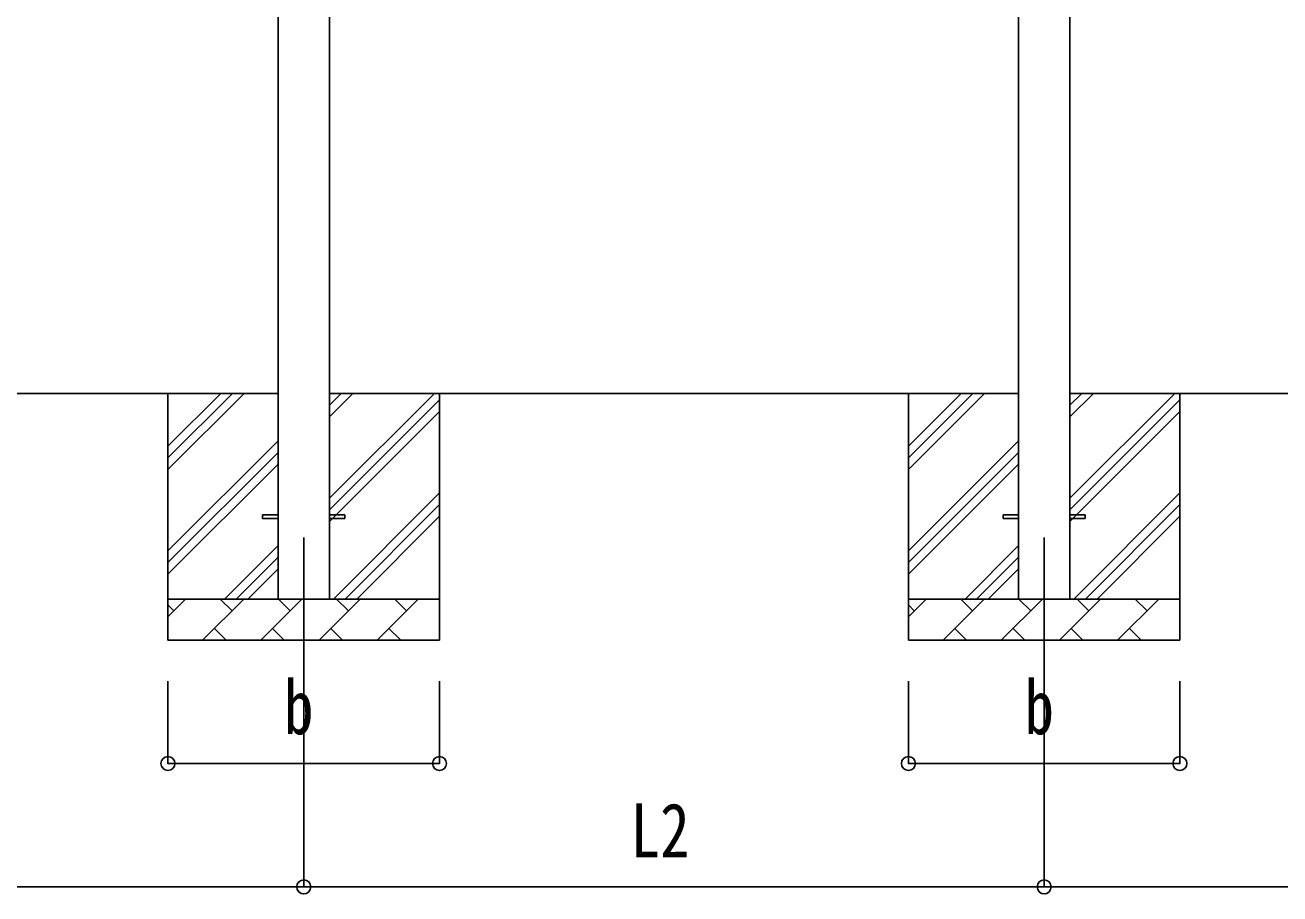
# Model space of a CAD drawing. Units: millimetres, scale not verified. Extents: x -16820 to 16820, y -11880 to 11880.
# Drawn here: x -3205 to -155, y -6417 to -4304 of the extents above; entities that cross this region are included whole.
import ezdxf
from ezdxf.enums import TextEntityAlignment as Align

# ---------------------------------------------------------------- set-up
doc = ezdxf.new("R2010")
doc.units = ezdxf.units.MM
doc.header["$LTSCALE"] = 50
for name, color, linetype in [('0-4_YKK_12', 2, 'Continuous'), ('0-5_YKK_13', 4, 'Continuous'), ('0-6_YKK_A1', 4, 'Continuous'), ('0-7_YKK_D', 6, 'Continuous')]:
    doc.layers.add(name, color=color, linetype=linetype)
doc.styles.add('ＭＳ ゴシック', font='')
doc.styles.get('ＭＳ ゴシック').set_extended_font_data('MS Gothic')

msp = doc.modelspace()

# ---------------------------------------------------------------- linework, layer by layer
at = {"layer": '0-4_YKK_12'}
for p, q in [((-2527.92, -5550), (-2527.92, -6050)), ((-727.92, -5550), (-727.92, -6050))]:
    msp.add_line(p, q, dxfattribs=at)
at = {"layer": '0-5_YKK_13'}
for p, q in [((-2627.92, -5495.5), (-2590.42, -5495.5)), ((-2627.92, -5504.5), (-2627.92, -5495.5)), ((-2627.92, -5504.5), (-2590.42, -5504.5)), ((-2465.42, -5495.5), (-2427.92, -5495.5)), ((-2465.42, -5504.5), (-2427.92, -5504.5)), ((-2427.92, -5504.5), (-2427.92, -5495.5)), ((-827.92, -5495.5), (-790.42, -5495.5)), ((-827.92, -5504.5), (-827.92, -5495.5)), ((-827.92, -5504.5), (-790.42, -5504.5)), ((-665.42, -5495.5), (-627.92, -5495.5)), ((-665.42, -5504.5), (-627.92, -5504.5)), ((-627.92, -5504.5), (-627.92, -5495.5))]:
    msp.add_line(p, q, dxfattribs=at)
at = {"layer": '0-6_YKK_A1'}
for p, q in [((-790.42, -2799.64), (-790.42, -5700)), ((-665.42, -5700), (-665.42, -2799.64)), ((-2590.42, -2825.35), (-2590.42, -5700)), ((-2465.42, -5700), (-2465.42, -2825.35)), ((-2590.42, -5200), (-4265.42, -5200)), ((-2857.92, -5200), (-2857.92, -5800)), ((-2857.92, -5385.05), (-2672.87, -5200)), ((-2857.92, -5356.77), (-2701.15, -5200)), ((-2857.92, -5328.48), (-2729.44, -5200)), ((-790.42, -5200), (-2465.42, -5200)), ((-2465.42, -5455.1), (-2210.32, -5200)), ((-2465.42, -5257.11), (-2408.31, -5200)), ((-2465.42, -5228.82), (-2436.6, -5200)), ((-2465.42, -5483.38), (-2197.92, -5215.88)), ((-2197.92, -5200), (-2197.92, -5800)), ((-1057.92, -5200), (-1057.92, -5800)), ((-1057.92, -5385.05), (-872.87, -5200)), ((-1057.92, -5356.77), (-901.15, -5200)), ((-1057.92, -5328.48), (-929.44, -5200)), ((1009.58, -5200), (-665.42, -5200)), ((-665.42, -5455.1), (-410.32, -5200)), ((-665.42, -5257.11), (-608.31, -5200)), ((-665.42, -5228.82), (-636.6, -5200)), ((-665.42, -5483.38), (-397.92, -5215.88)), ((-397.92, -5200), (-397.92, -5800)), ((-2465.42, -5511.67), (-2197.92, -5244.17)), ((-665.42, -5511.67), (-397.92, -5244.17)), ((-2857.92, -5583.04), (-2590.42, -5315.54)), ((-1057.92, -5583.04), (-790.42, -5315.54)), ((-2857.92, -5611.32), (-2590.42, -5343.82)), ((-1057.92, -5611.32), (-790.42, -5343.82)), ((-2857.92, -5639.61), (-2590.42, -5372.11)), ((-1057.92, -5639.61), (-790.42, -5372.11)), ((-2455.76, -5700), (-2197.92, -5442.16)), ((-655.76, -5700), (-397.92, -5442.16)), ((-2427.48, -5700), (-2197.92, -5470.44)), ((-627.48, -5700), (-397.92, -5470.44)), ((-2399.19, -5700), (-2197.92, -5498.73)), ((-599.19, -5700), (-397.92, -5498.73)), ((-2720.32, -5700), (-2590.42, -5570.1)), ((-920.32, -5700), (-790.42, -5570.1)), ((-2692.04, -5700), (-2590.42, -5598.38)), ((-892.04, -5700), (-790.42, -5598.38)), ((-2663.75, -5700), (-2590.42, -5626.67)), ((-863.75, -5700), (-790.42, -5626.67)), ((-2857.92, -5700), (-2197.92, -5700)), ((-2857.92, -5742.89), (-2815.03, -5700)), ((-2773.61, -5800), (-2673.61, -5700)), ((-2702.16, -5728.55), (-2730.71, -5700)), ((-2632.18, -5800), (-2532.18, -5700)), ((-2560.74, -5728.55), (-2589.29, -5700)), ((-2490.76, -5800), (-2390.76, -5700)), ((-2419.32, -5728.55), (-2447.87, -5700)), ((-2349.34, -5800), (-2249.34, -5700)), ((-2277.9, -5728.55), (-2306.45, -5700)), ((-2201.21, -5700), (-2197.92, -5696.72)), ((-1057.92, -5700), (-397.92, -5700)), ((-1057.92, -5742.89), (-1015.03, -5700)), ((-973.61, -5800), (-873.61, -5700)), ((-902.16, -5728.55), (-930.71, -5700)), ((-832.18, -5800), (-732.18, -5700)), ((-760.74, -5728.55), (-789.29, -5700)), ((-690.76, -5800), (-590.76, -5700)), ((-619.32, -5728.55), (-647.87, -5700)), ((-549.34, -5800), (-449.34, -5700)), ((-477.9, -5728.55), (-506.45, -5700)), ((-401.21, -5700), (-397.92, -5696.72)), ((-2843.58, -5728.55), (-2857.92, -5714.21)), ((-1043.58, -5728.55), (-1057.92, -5714.21)), ((-2745.05, -5771.45), (-2716.5, -5800)), ((-2603.63, -5771.45), (-2575.08, -5800)), ((-2462.21, -5771.45), (-2433.66, -5800)), ((-2320.79, -5771.45), (-2292.24, -5800)), ((-945.05, -5771.45), (-916.5, -5800)), ((-803.63, -5771.45), (-775.08, -5800)), ((-662.21, -5771.45), (-633.66, -5800)), ((-520.79, -5771.45), (-492.24, -5800)), ((-2197.92, -5800), (-2857.92, -5800)), ((-397.92, -5800), (-1057.92, -5800))]:
    msp.add_line(p, q, dxfattribs=at)
at = {"layer": '0-7_YKK_D'}
for p, q in [((-2857.92, -5900), (-2857.92, -6101)), ((-2527.92, -5900), (-2527.92, -6401)), ((-2527.92, -5900), (-2527.92, -6401)), ((-2197.92, -5900), (-2197.92, -6101)), ((-1057.92, -5900), (-1057.92, -6101)), ((-727.92, -5900), (-727.92, -6401)), ((-727.92, -5900), (-727.92, -6401)), ((-397.92, -5900), (-397.92, -6101)), ((-2857.92, -6100), (-2197.92, -6100)), ((-1057.92, -6100), (-397.92, -6100)), ((-4327.92, -6400), (-2527.92, -6400)), ((-2527.92, -6400), (-727.92, -6400)), ((-727.92, -6400), (1072.08, -6400))]:
    msp.add_line(p, q, dxfattribs=at)
for centre in [(-2857.92, -6100), (-2197.92, -6100), (-1057.92, -6100), (-397.92, -6100), (-2527.92, -6400), (-2527.92, -6400), (-727.92, -6400), (-727.92, -6400)]:
    msp.add_circle(centre, 17, dxfattribs=at)

# ---------------------------------------------------------------- texts
at = {"layer": '0-7_YKK_D', "style": 'ＭＳ ゴシック', "width": 0.8}
for s, p in [('b', (-2575.92, -6068)), ('b', (-775.92, -6068)), ('L2', (-1733.52, -6368))]:
    msp.add_text(s, height=132, dxfattribs=at).set_placement(p, align=Align.BOTTOM_LEFT)

doc.saveas('drawing.dxf')
